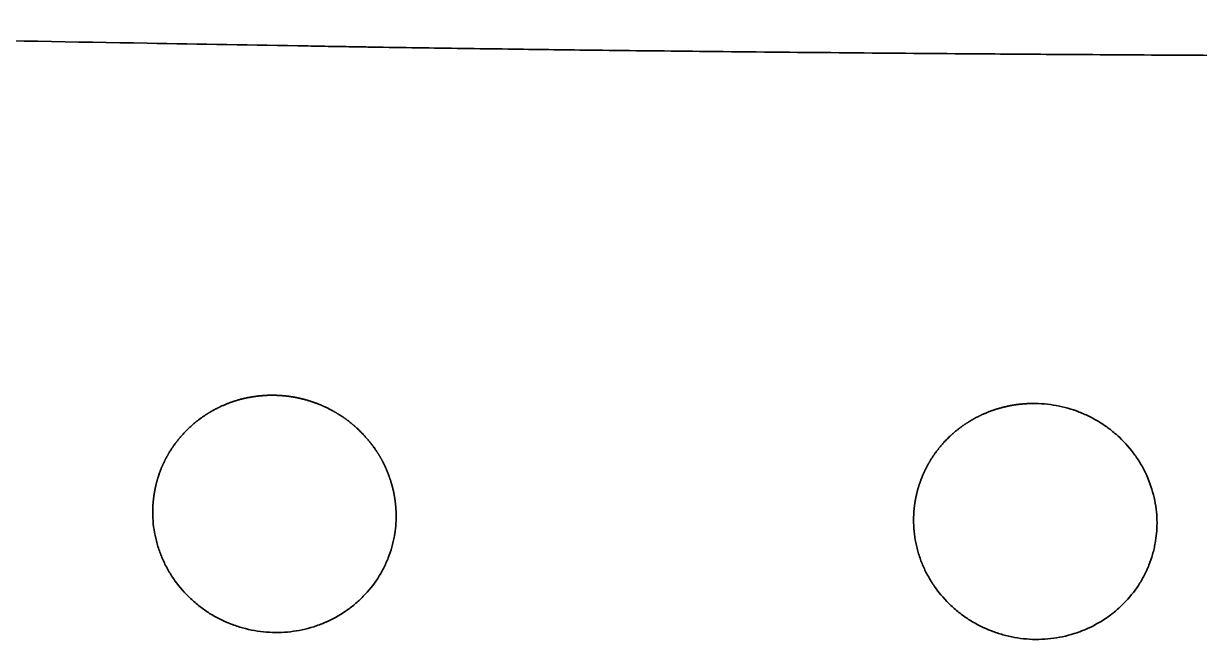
# Model space of a CAD drawing. Header units: millimetres. Extents: x 0 to 2561, y -987 to 790.
# Drawn here: x 327.8 to 506.5, y 695.9 to 789.6 of the extents above; entities that cross this region are included whole.
import ezdxf

# ---------------------------------------------------------------- set-up
doc = ezdxf.new("R2010")
doc.units = ezdxf.units.MM
doc.layers.add('Blocks', color=7, linetype='Continuous')
doc.layers.add('Blocks$Inner', color=7, linetype='Continuous', lineweight=25, true_color=0x007f00)
doc.layers.add('Blocks$Outline', color=7, linetype='Continuous', lineweight=35, true_color=0xff3f3f)

# ---------------------------------------------------------------- blocks, each defined once
blk = doc.blocks.new('Balcony Dining Bench Front')
at = {"layer": 'Blocks$Inner'}
for points, knots in [([(1249.33, 789.6), (1249.28, 789.6), (1249.24, 789.6), (1249.19, 789.6), (1248.82, 789.6), (1248.45, 789.6), (1248.07, 789.6), (1247.37, 789.59), (1246.66, 789.59), (1245.95, 789.59), (1244.62, 789.58), (1243.3, 789.57), (1241.97, 789.56), (1240.69, 789.55), (1239.43, 789.53), (1238.16, 789.51), (1237.85, 789.51), (1237.54, 789.5), (1237.22, 789.5), (1236.91, 789.49), (1236.6, 789.49), (1236.28, 789.48), (1235.65, 789.47), (1235.03, 789.46), (1234.4, 789.45), (1233.14, 789.43), (1231.88, 789.41), (1230.63, 789.39), (1228.1, 789.34), (1225.57, 789.3), (1223.05, 789.26), (1217.95, 789.17), (1212.86, 789.08), (1207.77, 788.98), (1197.39, 788.8), (1187.04, 788.61), (1176.7, 788.41), (1166.09, 788.22), (1155.5, 788.02), (1144.93, 787.82), (1134.09, 787.61), (1123.26, 787.41), (1112.45, 787.21), (1101.37, 787.01), (1090.3, 786.8), (1079.25, 786.61), (1071.09, 786.46), (1062.74, 786.32), (1054.21, 786.17), (1052.86, 786.15), (1051.5, 786.13), (1050.13, 786.11), (1050.08, 786.11), (1048.95, 786.09), (1048.9, 786.09), (1048.31, 786.08), (1047.72, 786.07), (1047.13, 786.06), (1046.55, 786.05), (1045.97, 786.04), (1045.38, 786.03), (1044.79, 786.02), (1044.2, 786.01), (1043.61, 786), (1041.29, 785.96), (1038.96, 785.93), (1036.63, 785.89), (1032.05, 785.82), (1027.46, 785.76), (1022.89, 785.7), (1018.98, 785.64), (1015.04, 785.59), (1011.06, 785.54), (1005.44, 785.48), (999.55, 785.41), (993.39, 785.34), (980.02, 785.2), (966.39, 785.09), (952.97, 784.99), (948.71, 784.95), (944.39, 784.92), (940.02, 784.89), (933.73, 784.85), (927.42, 784.81), (921.1, 784.77), (903.13, 784.67), (884.08, 784.58), (866.04, 784.51), (863.97, 784.5), (861.65, 784.49), (859.07, 784.48), (836.72, 784.4), (813.7, 784.34), (790.01, 784.3), (764.29, 784.26), (738.59, 784.23), (712.91, 784.23), (687.22, 784.23), (661.52, 784.25), (635.81, 784.3), (613.15, 784.34), (589.73, 784.4), (565.55, 784.49), (563.63, 784.49), (561.7, 784.5), (559.77, 784.51), (541.41, 784.58), (521.97, 784.67), (503.68, 784.78), (497.82, 784.81), (491.85, 784.85), (485.79, 784.89), (481.23, 784.92), (476.61, 784.95), (471.91, 784.99), (458.55, 785.09), (444.97, 785.21), (431.65, 785.35), (425.83, 785.41), (420.2, 785.47), (414.75, 785.54), (410.47, 785.59), (406.3, 785.64), (402.26, 785.7), (397.7, 785.76), (393.13, 785.82), (388.57, 785.89), (386.24, 785.93), (383.92, 785.96), (381.61, 786), (381.21, 786.01), (380.82, 786.01), (380.43, 786.02), (379.65, 786.03), (378.87, 786.04), (378.1, 786.06), (377.51, 786.07), (376.92, 786.08), (376.34, 786.09), (376.29, 786.09), (375.16, 786.11), (375.11, 786.11), (373.74, 786.13), (372.38, 786.15), (371.02, 786.18), (362.76, 786.31), (354.61, 786.46), (346.56, 786.6), (335.51, 786.79), (324.45, 787), (313.36, 787.2), (302.55, 787.4), (291.73, 787.61), (280.88, 787.81), (270.31, 788.01), (259.72, 788.21), (249.11, 788.41), (238.78, 788.6), (228.42, 788.79), (218.04, 788.98), (212.96, 789.07), (207.86, 789.16), (202.77, 789.25), (200.24, 789.3), (197.71, 789.34), (195.19, 789.38), (193.93, 789.41), (192.67, 789.43), (191.41, 789.45), (190.79, 789.46), (190.16, 789.47), (189.53, 789.48), (189.22, 789.49), (188.9, 789.49), (188.59, 789.5), (188.28, 789.5), (187.96, 789.51), (187.65, 789.51), (186.38, 789.53), (185.12, 789.55), (183.85, 789.56), (182.51, 789.57), (181.2, 789.58), (179.86, 789.59), (179.15, 789.59), (178.44, 789.59), (177.74, 789.59), (177.37, 789.6), (177, 789.6), (176.63, 789.6), (176.58, 789.6), (176.53, 789.6), (176.48, 789.6)], [4395.787391, 4395.787391, 4395.787391, 4395.787391, 4395.92933, 4395.92933, 4395.92933, 4397.04245, 4397.04245, 4397.04245, 4399.165231, 4399.165231, 4399.165231, 4403.154265, 4403.154265, 4403.154265, 4406.969464, 4406.969464, 4406.969464, 4407.913662, 4407.913662, 4407.913662, 4408.85956, 4408.85956, 4408.85956, 4410.752683, 4410.752683, 4410.752683, 4414.546565, 4414.546565, 4414.546565, 4422.165015, 4422.165015, 4422.165015, 4437.525891, 4437.525891, 4437.525891, 4468.753991, 4468.753991, 4468.753991, 4500.674822, 4500.674822, 4500.674822, 4533.300281, 4533.300281, 4533.300281, 4566.635571, 4566.635571, 4566.635571, 4591.773311, 4591.773311, 4591.773311, 4595.864139, 4595.864139, 4595.864139, 4597.111087, 4597.111087, 4597.111087, 4598.893466, 4598.893466, 4598.893466, 4600.665355, 4600.665355, 4600.665355, 4602.448773, 4602.448773, 4602.448773, 4609.492911, 4609.492911, 4609.492911, 4623.352154, 4623.352154, 4623.352154, 4635.268611, 4635.268611, 4635.268611, 4653.047363, 4653.047363, 4653.047363, 4693.619882, 4693.619882, 4693.619882, 4706.598737, 4706.598737, 4706.598737, 4725.556753, 4725.556753, 4725.556753, 4780.658811, 4780.658811, 4780.658811, 4787.630716, 4787.630716, 4787.630716, 4856.714161, 4856.714161, 4856.714161, 4933.817847, 4933.817847, 4933.817847, 5010.921798, 5010.921798, 5010.921798, 5081.190927, 5081.190927, 5081.190927, 5086.978171, 5086.978171, 5086.978171, 5143.116223, 5143.116223, 5143.116223, 5161.040607, 5161.040607, 5161.040607, 5174.945891, 5174.945891, 5174.945891, 5215.365889, 5215.365889, 5215.365889, 5232.372553, 5232.372553, 5232.372553, 5244.952254, 5244.952254, 5244.952254, 5258.763317, 5258.763317, 5258.763317, 5265.783517, 5265.783517, 5265.783517, 5266.975321, 5266.975321, 5266.975321, 5269.326859, 5269.326859, 5269.326859, 5271.10327, 5271.10327, 5271.10327, 5272.349053, 5272.349053, 5272.349053, 5276.450465, 5276.450465, 5276.450465, 5301.003318, 5301.003318, 5301.003318, 5334.338388, 5334.338388, 5334.338388, 5366.963646, 5366.963646, 5366.963646, 5398.884313, 5398.884313, 5398.884313, 5430.11232, 5430.11232, 5430.11232, 5445.473189, 5445.473189, 5445.473189, 5453.091649, 5453.091649, 5453.091649, 5456.885539, 5456.885539, 5456.885539, 5458.778668, 5458.778668, 5458.778668, 5459.724568, 5459.724568, 5459.724568, 5460.668764, 5460.668764, 5460.668764, 5464.483952, 5464.483952, 5464.483952, 5468.47304, 5468.47304, 5468.47304, 5470.59582, 5470.59582, 5470.59582, 5471.70894, 5471.70894, 5471.70894, 5471.850881, 5471.850881, 5471.850881, 5471.850881]), ([(481.14, 731.82), (481.75, 731.83), (482.36, 731.8), (483.57, 731.7), (484.18, 731.62), (485.97, 731.29), (487.13, 730.96), (488.83, 730.3), (489.39, 730.05), (490.48, 729.5), (491, 729.21), (492.02, 728.56), (492.52, 728.22), (493.47, 727.48), (493.93, 727.09), (495.26, 725.84), (496.04, 724.94), (497.08, 723.49), (497.41, 722.99), (498, 721.95), (498.28, 721.41), (499.01, 719.79), (499.38, 718.67), (499.78, 716.95), (499.88, 716.36), (500.03, 715.19), (500.07, 714.6), (500.09, 713.88), (500.09, 713.75), (500.09, 713.62)], [263.385173, 263.385173, 263.385173, 263.385173, 265.21152, 265.21152, 267.037868, 267.037868, 270.690563, 270.690563, 272.516911, 272.516911, 274.343259, 274.343259, 276.169607, 276.169607, 277.995954, 277.995954, 281.64865, 281.64865, 283.474997, 283.474997, 285.301345, 285.301345, 288.954041, 288.954041, 290.780388, 290.780388, 292.606736, 292.606736, 293.018968, 293.018968, 293.018968, 293.018968]), ([(482.1, 695.95), (480.88, 695.93), (479.66, 696.03), (478.45, 696.25), (477.85, 696.35), (477.25, 696.49), (476.66, 696.66), (476.07, 696.82), (475.48, 697.02), (474.91, 697.24), (473.76, 697.68), (472.68, 698.22), (471.65, 698.87), (471.39, 699.03), (471.13, 699.2), (470.88, 699.38), (470.63, 699.55), (470.39, 699.73), (470.15, 699.92), (469.66, 700.29), (469.2, 700.68), (468.76, 701.1), (467.89, 701.93), (467.1, 702.83), (466.41, 703.8), (466.23, 704.05), (466.06, 704.3), (465.9, 704.55), (465.74, 704.8), (465.59, 705.06), (465.44, 705.31), (465.14, 705.83), (464.88, 706.35), (464.63, 706.89), (464.39, 707.43), (464.18, 707.97), (463.99, 708.53), (463.9, 708.81), (463.81, 709.09), (463.73, 709.37), (463.66, 709.66), (463.58, 709.94), (463.52, 710.23), (463.26, 711.37), (463.12, 712.52), (463.09, 713.68), (463.09, 713.81), (463.09, 713.95), (463.09, 714.08)], [322.061599, 322.061599, 322.061599, 322.061599, 325.746269, 325.746269, 325.746269, 327.584068, 327.584068, 327.584068, 329.433917, 329.433917, 329.433917, 333.103712, 333.103712, 333.103712, 334.02333, 334.02333, 334.02333, 334.948145, 334.948145, 334.948145, 336.786075, 336.786075, 336.786075, 340.452782, 340.452782, 340.452782, 341.376625, 341.376625, 341.376625, 342.295808, 342.295808, 342.295808, 344.123583, 344.123583, 344.123583, 345.951455, 345.951455, 345.951455, 346.870763, 346.870763, 346.870763, 347.794131, 347.794131, 347.794131, 351.457053, 351.457053, 351.457053, 351.875488, 351.875488, 351.875488, 351.875488]), ([(500.09, 713.62), (500.09, 712.59), (500, 711.58), (499.81, 710.57), (499.76, 710.29), (499.7, 710), (499.64, 709.72), (499.57, 709.44), (499.5, 709.16), (499.42, 708.88), (499.26, 708.33), (499.08, 707.78), (498.86, 707.25), (498.65, 706.71), (498.41, 706.19), (498.14, 705.67), (498.01, 705.42), (497.87, 705.16), (497.72, 704.91), (497.58, 704.66), (497.42, 704.41), (497.26, 704.16), (496.62, 703.19), (495.89, 702.28), (495.07, 701.44), (494.65, 701.02), (494.22, 700.62), (493.76, 700.24), (493.54, 700.05), (493.3, 699.86), (493.06, 699.68), (492.83, 699.51), (492.58, 699.33), (492.34, 699.17), (491.35, 698.5), (490.31, 697.93), (489.2, 697.45), (488.64, 697.22), (488.07, 697.01), (487.49, 696.82), (486.91, 696.64), (486.33, 696.49), (485.73, 696.36), (484.54, 696.11), (483.33, 695.97), (482.1, 695.95)], [293.018968, 293.018968, 293.018968, 293.018968, 296.274318, 296.274318, 296.274318, 297.199604, 297.199604, 297.199604, 298.120227, 298.120227, 298.120227, 299.952094, 299.952094, 299.952094, 301.785361, 301.785361, 301.785361, 302.707739, 302.707739, 302.707739, 303.63417, 303.63417, 303.63417, 307.310924, 307.310924, 307.310924, 309.154725, 309.154725, 309.154725, 310.081967, 310.081967, 310.081967, 311.003849, 311.003849, 311.003849, 314.681954, 314.681954, 314.681954, 316.535001, 316.535001, 316.535001, 318.375078, 318.375078, 318.375078, 322.061599, 322.061599, 322.061599, 322.061599])]:
    blk.add_open_spline(points, degree=3, knots=knots, dxfattribs=at)
for points, weights, knots in [([(365.42, 733.07), (364.81, 733.07), (364.2, 733.03), (362.99, 732.9), (362.4, 732.81), (360.63, 732.45), (359.49, 732.1), (357.83, 731.4), (357.29, 731.14), (356.24, 730.57), (355.73, 730.27), (354.26, 729.27), (353.34, 728.52), (351.67, 726.82), (350.93, 725.9), (349.96, 724.42), (349.67, 723.91), (349.12, 722.86), (348.87, 722.32), (348.22, 720.67), (347.9, 719.54), (347.65, 718.08), (347.6, 717.79), (347.53, 717.2), (347.5, 716.9), (347.44, 716.17), (347.43, 715.73), (347.43, 715.3)], [1.00000003292, 1.00000018095, 1.00000018032, 1.00000017901, 1.00000017835, 1.00000017635, 1.00000017499, 1.00000017293, 1.00000017224, 1.00000017088, 1.00000017021, 1.00000016824, 1.00000016696, 1.00000016451, 1.00000016338, 1.0000001618, 1.0000001613, 1.00000016034, 1.00000015987, 1.00000015858, 1.00000015783, 1.00000015702, 1.00000015687, 1.00000015657, 1.00000015642, 1.00000015609, 1.00000015591, 1.00000015574], [322.639463, 322.639463, 322.639463, 322.639463, 324.465146, 324.465146, 326.29083, 326.29083, 329.942196, 329.942196, 331.76788, 331.76788, 333.593563, 333.593563, 337.244929, 337.244929, 340.896296, 340.896296, 342.721979, 342.721979, 344.547663, 344.547663, 348.199029, 348.199029, 349.111871, 349.111871, 350.024713, 350.024713, 351.363263, 351.363263, 351.363263, 351.363263]), ([(384.43, 714.69), (384.43, 714.84), (384.43, 715), (384.41, 715.74), (384.36, 716.33), (384.25, 717.22), (384.2, 717.52), (384.1, 718.1), (384.04, 718.4), (383.7, 719.84), (383.32, 720.97), (382.71, 722.33), (382.58, 722.6), (382.3, 723.14), (382.16, 723.4), (381.7, 724.19), (381.38, 724.69), (380.33, 726.15), (379.54, 727.06), (378.21, 728.31), (377.75, 728.71), (376.79, 729.45), (376.3, 729.79), (375.27, 730.44), (374.75, 730.74), (373.66, 731.29), (373.1, 731.54), (371.4, 732.2), (370.24, 732.54), (368.45, 732.87), (367.85, 732.95), (366.63, 733.05), (366.02, 733.08), (365.42, 733.07)], [1, 1.00000003377, 1.00000003379, 1.00000003388, 1.00000003396, 1.00000003406, 1.00000003409, 1.00000003416, 1.00000003419, 1.00000003434, 1.00000003443, 1.00000003452, 1.00000003454, 1.00000003457, 1.00000003458, 1.00000003461, 1.00000003463, 1.00000003466, 1.00000003465, 1.00000003459, 1.00000003457, 1.0000000345, 1.00000003446, 1.00000003437, 1.00000003431, 1.00000003419, 1.00000003412, 1.0000000339, 1.00000003373, 1.00000003345, 1.00000003335, 1.00000003314, 1.00000003303, 1.00000003292], [292.94949, 292.94949, 292.94949, 292.94949, 293.431172, 293.431172, 295.25669, 295.25669, 296.169449, 296.169449, 297.082208, 297.082208, 300.733245, 300.733245, 301.646004, 301.646004, 302.558763, 302.558763, 304.384281, 304.384281, 308.035317, 308.035317, 309.860836, 309.860836, 311.686354, 311.686354, 313.511872, 313.511872, 315.33739, 315.33739, 318.988426, 318.988426, 320.813945, 320.813945, 322.639463, 322.639463, 322.639463, 322.639463]), ([(463.09, 714.08), (463.09, 714.53), (463.1, 714.99), (463.16, 715.74), (463.19, 716.03), (463.27, 716.62), (463.32, 716.91), (463.58, 718.35), (463.9, 719.48), (464.56, 721.11), (464.81, 721.65), (465.35, 722.7), (465.65, 723.2), (466.62, 724.67), (467.36, 725.59), (468.62, 726.85), (469.06, 727.25), (469.98, 728.01), (470.45, 728.36), (471.43, 729.02), (471.94, 729.32), (473, 729.89), (473.54, 730.15), (475.2, 730.84), (476.35, 731.19), (478.11, 731.56), (478.71, 731.65), (479.92, 731.78), (480.53, 731.81), (481.14, 731.82)], [1.00000012122, 1.00000012147, 1.00000012173, 1.00000012217, 1.00000012235, 1.00000012271, 1.0000001229, 1.00000012384, 1.00000012465, 1.00000012596, 1.00000012642, 1.00000012734, 1.00000012781, 1.00000012925, 1.00000013024, 1.00000013177, 1.00000013229, 1.00000013331, 1.00000013382, 1.00000013483, 1.00000013534, 1.00000013634, 1.00000013684, 1.00000013831, 1.00000013923, 1.00000014054, 1.00000014096, 1.00000014177, 1.00000014215, 1.00000014251], [351.875488, 351.875488, 351.875488, 351.875488, 353.283834, 353.283834, 354.196942, 354.196942, 355.110049, 355.110049, 358.762479, 358.762479, 360.588694, 360.588694, 362.414909, 362.414909, 366.067338, 366.067338, 367.893553, 367.893553, 369.719768, 369.719768, 371.545983, 371.545983, 373.372198, 373.372198, 377.024628, 377.024628, 378.850842, 378.850842, 380.677058, 380.677058, 380.677058, 380.677058])]:
    blk.add_rational_spline(points, weights, degree=3, knots=knots, dxfattribs=at)
blk.add_rational_spline([(347.43, 715.3), (347.43, 715.14), (347.43, 714.99), (347.43, 714.83)], [1.00000015574, 1, 1, 1], degree=3, dxfattribs=at)
for points in [[(347.43, 714.83), (347.46, 713.66), (347.61, 712.5), (347.88, 711.35)], [(384.16, 711.68), (384.34, 712.67), (384.43, 713.68), (384.43, 714.69)], [(383.99, 710.82), (384.06, 711.11), (384.11, 711.4), (384.16, 711.68)], [(347.88, 711.35), (347.94, 711.06), (348.02, 710.77), (348.1, 710.48)], [(348.1, 710.48), (348.18, 710.2), (348.27, 709.91), (348.36, 709.63)], [(383.22, 708.34), (383.43, 708.87), (383.62, 709.42), (383.78, 709.98)], [(383.78, 709.98), (383.85, 710.26), (383.93, 710.54), (383.99, 710.82)], [(348.36, 709.63), (348.55, 709.07), (348.77, 708.52), (349.01, 707.98)], [(349.01, 707.98), (349.13, 707.72), (349.25, 707.46), (349.38, 707.2)], [(382.51, 706.75), (382.77, 707.27), (383.01, 707.8), (383.22, 708.34)], [(349.38, 707.2), (349.55, 706.88), (349.68, 706.63), (349.83, 706.39)], [(349.83, 706.39), (349.98, 706.13), (350.13, 705.87), (350.29, 705.62)], [(382.09, 705.98), (382.23, 706.24), (382.37, 706.49), (382.51, 706.75)], [(350.29, 705.62), (350.46, 705.36), (350.63, 705.11), (350.8, 704.87)], [(350.8, 704.87), (351.51, 703.89), (352.3, 702.98), (353.18, 702.15)], [(379.44, 702.5), (380.26, 703.34), (380.99, 704.25), (381.63, 705.23)], [(381.63, 705.23), (381.79, 705.48), (381.94, 705.73), (382.09, 705.98)], [(353.18, 702.15), (353.62, 701.73), (354.09, 701.34), (354.57, 700.96)], [(354.57, 700.96), (354.81, 700.78), (355.06, 700.59), (355.31, 700.42)], [(377.45, 700.74), (377.68, 700.92), (377.92, 701.11), (378.14, 701.3)], [(378.14, 701.3), (378.6, 701.68), (379.03, 702.08), (379.44, 702.5)], [(355.31, 700.42), (355.56, 700.24), (355.82, 700.07), (356.08, 699.91)], [(356.08, 699.91), (357.11, 699.26), (358.2, 698.72), (359.34, 698.28)], [(373.6, 698.5), (374.7, 698.98), (375.74, 699.55), (376.72, 700.22)], [(376.72, 700.22), (376.97, 700.39), (377.21, 700.56), (377.45, 700.74)], [(359.34, 698.28), (359.91, 698.05), (360.5, 697.86), (361.09, 697.7)], [(361.09, 697.7), (361.68, 697.53), (362.28, 697.4), (362.88, 697.29)], [(362.88, 697.29), (364.09, 697.07), (365.31, 696.98), (366.53, 697)], [(366.53, 697), (367.75, 697.02), (368.96, 697.16), (370.15, 697.41)], [(370.15, 697.41), (370.74, 697.54), (371.32, 697.69), (371.9, 697.87)], [(371.9, 697.87), (372.47, 698.06), (373.04, 698.27), (373.6, 698.5)]]:
    blk.add_open_spline(points, degree=3, dxfattribs=at)
at = {"layer": 'Blocks$Outline'}
for points, knots in [([(1249.33, 789.6), (1249.28, 789.6), (1249.24, 789.6), (1249.19, 789.6), (1248.82, 789.6), (1248.45, 789.6), (1248.07, 789.6), (1247.37, 789.59), (1246.66, 789.59), (1245.95, 789.59), (1244.62, 789.58), (1243.3, 789.57), (1241.97, 789.56), (1240.69, 789.55), (1239.43, 789.53), (1238.16, 789.51), (1237.85, 789.51), (1237.54, 789.5), (1237.22, 789.5), (1236.91, 789.49), (1236.6, 789.49), (1236.28, 789.48), (1235.65, 789.47), (1235.03, 789.46), (1234.4, 789.45), (1233.14, 789.43), (1231.88, 789.41), (1230.63, 789.39), (1228.1, 789.34), (1225.57, 789.3), (1223.05, 789.26), (1217.95, 789.17), (1212.86, 789.08), (1207.77, 788.98), (1197.39, 788.8), (1187.04, 788.61), (1176.7, 788.41), (1166.09, 788.22), (1155.5, 788.02), (1144.93, 787.82), (1134.09, 787.61), (1123.26, 787.41), (1112.45, 787.21), (1101.37, 787.01), (1090.3, 786.8), (1079.25, 786.61), (1071.09, 786.46), (1062.74, 786.32), (1054.21, 786.17), (1052.86, 786.15), (1051.5, 786.13), (1050.13, 786.11), (1050.08, 786.11), (1048.95, 786.09), (1048.9, 786.09), (1048.31, 786.08), (1047.72, 786.07), (1047.13, 786.06), (1046.55, 786.05), (1045.97, 786.04), (1045.38, 786.03), (1044.79, 786.02), (1044.2, 786.01), (1043.61, 786), (1041.29, 785.96), (1038.96, 785.93), (1036.63, 785.89), (1032.05, 785.82), (1027.46, 785.76), (1022.89, 785.7), (1018.98, 785.64), (1015.04, 785.59), (1011.06, 785.54), (1005.44, 785.48), (999.55, 785.41), (993.39, 785.34), (980.02, 785.2), (966.39, 785.09), (952.97, 784.99), (948.71, 784.95), (944.39, 784.92), (940.02, 784.89), (933.73, 784.85), (927.42, 784.81), (921.1, 784.77), (903.13, 784.67), (884.08, 784.58), (866.04, 784.51), (863.97, 784.5), (861.65, 784.49), (859.07, 784.48), (836.72, 784.4), (813.7, 784.34), (790.01, 784.3), (764.29, 784.26), (738.59, 784.23), (712.91, 784.23), (687.22, 784.23), (661.52, 784.25), (635.81, 784.3), (613.15, 784.34), (589.73, 784.4), (565.55, 784.49), (563.63, 784.49), (561.7, 784.5), (559.77, 784.51), (541.41, 784.58), (521.97, 784.67), (503.68, 784.78), (497.82, 784.81), (491.85, 784.85), (485.79, 784.89), (481.23, 784.92), (476.61, 784.95), (471.91, 784.99), (458.55, 785.09), (444.97, 785.21), (431.65, 785.35), (425.83, 785.41), (420.2, 785.47), (414.75, 785.54), (410.47, 785.59), (406.3, 785.64), (402.26, 785.7), (397.7, 785.76), (393.13, 785.82), (388.57, 785.89), (386.24, 785.93), (383.92, 785.96), (381.61, 786), (381.21, 786.01), (380.82, 786.01), (380.43, 786.02), (379.65, 786.03), (378.87, 786.04), (378.1, 786.06), (377.51, 786.07), (376.92, 786.08), (376.34, 786.09), (376.29, 786.09), (375.16, 786.11), (375.11, 786.11), (373.74, 786.13), (372.38, 786.15), (371.02, 786.18), (362.76, 786.31), (354.61, 786.46), (346.56, 786.6), (335.51, 786.79), (324.45, 787), (313.36, 787.2), (302.55, 787.4), (291.73, 787.61), (280.88, 787.81), (270.31, 788.01), (259.72, 788.21), (249.11, 788.41), (238.78, 788.6), (228.42, 788.79), (218.04, 788.98), (212.96, 789.07), (207.86, 789.16), (202.77, 789.25), (200.24, 789.3), (197.71, 789.34), (195.19, 789.38), (193.93, 789.41), (192.67, 789.43), (191.41, 789.45), (190.79, 789.46), (190.16, 789.47), (189.53, 789.48), (189.22, 789.49), (188.9, 789.49), (188.59, 789.5), (188.28, 789.5), (187.96, 789.51), (187.65, 789.51), (186.38, 789.53), (185.12, 789.55), (183.85, 789.56), (182.51, 789.57), (181.2, 789.58), (179.86, 789.59), (179.15, 789.59), (178.44, 789.59), (177.74, 789.59), (177.37, 789.6), (177, 789.6), (176.63, 789.6), (176.58, 789.6), (176.53, 789.6), (176.48, 789.6)], [-2724.461992, -2724.461992, -2724.461992, -2724.461992, -2724.320052, -2724.320052, -2724.320052, -2723.206932, -2723.206932, -2723.206932, -2721.084152, -2721.084152, -2721.084152, -2717.095117, -2717.095117, -2717.095117, -2713.279918, -2713.279918, -2713.279918, -2712.335721, -2712.335721, -2712.335721, -2711.389822, -2711.389822, -2711.389822, -2709.496699, -2709.496699, -2709.496699, -2705.702817, -2705.702817, -2705.702817, -2698.084368, -2698.084368, -2698.084368, -2682.723491, -2682.723491, -2682.723491, -2651.495391, -2651.495391, -2651.495391, -2619.574561, -2619.574561, -2619.574561, -2586.949101, -2586.949101, -2586.949101, -2553.613811, -2553.613811, -2553.613811, -2528.476071, -2528.476071, -2528.476071, -2524.385243, -2524.385243, -2524.385243, -2523.138295, -2523.138295, -2523.138295, -2521.355916, -2521.355916, -2521.355916, -2519.584027, -2519.584027, -2519.584027, -2517.800609, -2517.800609, -2517.800609, -2510.756471, -2510.756471, -2510.756471, -2496.897228, -2496.897228, -2496.897228, -2484.980771, -2484.980771, -2484.980771, -2467.202019, -2467.202019, -2467.202019, -2426.629501, -2426.629501, -2426.629501, -2413.650645, -2413.650645, -2413.650645, -2394.692629, -2394.692629, -2394.692629, -2339.590572, -2339.590572, -2339.590572, -2332.618666, -2332.618666, -2332.618666, -2263.535221, -2263.535221, -2263.535221, -2186.431535, -2186.431535, -2186.431535, -2109.327585, -2109.327585, -2109.327585, -2039.058455, -2039.058455, -2039.058455, -2033.271211, -2033.271211, -2033.271211, -1977.133159, -1977.133159, -1977.133159, -1959.208776, -1959.208776, -1959.208776, -1945.303492, -1945.303492, -1945.303492, -1904.883494, -1904.883494, -1904.883494, -1887.876829, -1887.876829, -1887.876829, -1875.297128, -1875.297128, -1875.297128, -1861.486065, -1861.486065, -1861.486065, -1854.465865, -1854.465865, -1854.465865, -1853.274061, -1853.274061, -1853.274061, -1850.922523, -1850.922523, -1850.922523, -1849.146113, -1849.146113, -1849.146113, -1847.900329, -1847.900329, -1847.900329, -1843.798917, -1843.798917, -1843.798917, -1819.246065, -1819.246065, -1819.246065, -1785.910994, -1785.910994, -1785.910994, -1753.285737, -1753.285737, -1753.285737, -1721.365069, -1721.365069, -1721.365069, -1690.137063, -1690.137063, -1690.137063, -1674.776193, -1674.776193, -1674.776193, -1667.157733, -1667.157733, -1667.157733, -1663.363843, -1663.363843, -1663.363843, -1661.470714, -1661.470714, -1661.470714, -1660.524814, -1660.524814, -1660.524814, -1659.580618, -1659.580618, -1659.580618, -1655.765431, -1655.765431, -1655.765431, -1651.776343, -1651.776343, -1651.776343, -1649.653563, -1649.653563, -1649.653563, -1648.540443, -1648.540443, -1648.540443, -1648.398501, -1648.398501, -1648.398501, -1648.398501]), ([(481.14, 731.82), (481.75, 731.83), (482.36, 731.8), (483.57, 731.7), (484.18, 731.62), (485.97, 731.29), (487.13, 730.96), (488.83, 730.3), (489.39, 730.05), (490.48, 729.5), (491, 729.21), (492.02, 728.56), (492.52, 728.22), (493.47, 727.48), (493.93, 727.09), (495.26, 725.84), (496.04, 724.94), (497.08, 723.49), (497.41, 722.99), (498, 721.95), (498.28, 721.41), (499.01, 719.79), (499.38, 718.67), (499.78, 716.95), (499.88, 716.36), (500.03, 715.19), (500.07, 714.6), (500.09, 713.88), (500.09, 713.75), (500.09, 713.62)], [146.093288, 146.093288, 146.093288, 146.093288, 147.919635, 147.919635, 149.745983, 149.745983, 153.398678, 153.398678, 155.225026, 155.225026, 157.051374, 157.051374, 158.877722, 158.877722, 160.704069, 160.704069, 164.356765, 164.356765, 166.183112, 166.183112, 168.00946, 168.00946, 171.662156, 171.662156, 173.488503, 173.488503, 175.314851, 175.314851, 175.727083, 175.727083, 175.727083, 175.727083]), ([(482.1, 695.95), (480.88, 695.93), (479.66, 696.03), (478.45, 696.25), (477.85, 696.35), (477.25, 696.49), (476.66, 696.66), (476.07, 696.82), (475.48, 697.02), (474.91, 697.24), (473.76, 697.68), (472.68, 698.22), (471.65, 698.87), (471.39, 699.03), (471.13, 699.2), (470.88, 699.38), (470.63, 699.55), (470.39, 699.73), (470.15, 699.92), (469.66, 700.29), (469.2, 700.68), (468.76, 701.1), (467.89, 701.93), (467.1, 702.83), (466.41, 703.8), (466.23, 704.05), (466.06, 704.3), (465.9, 704.55), (465.74, 704.8), (465.59, 705.06), (465.44, 705.31), (465.14, 705.83), (464.88, 706.35), (464.63, 706.89), (464.39, 707.43), (464.18, 707.97), (463.99, 708.53), (463.9, 708.81), (463.81, 709.09), (463.73, 709.37), (463.66, 709.66), (463.58, 709.94), (463.52, 710.23), (463.26, 711.37), (463.12, 712.52), (463.09, 713.68), (463.09, 713.81), (463.09, 713.95), (463.09, 714.08)], [204.769714, 204.769714, 204.769714, 204.769714, 208.454384, 208.454384, 208.454384, 210.292183, 210.292183, 210.292183, 212.142032, 212.142032, 212.142032, 215.811827, 215.811827, 215.811827, 216.731445, 216.731445, 216.731445, 217.65626, 217.65626, 217.65626, 219.49419, 219.49419, 219.49419, 223.160897, 223.160897, 223.160897, 224.08474, 224.08474, 224.08474, 225.003923, 225.003923, 225.003923, 226.831698, 226.831698, 226.831698, 228.65957, 228.65957, 228.65957, 229.578878, 229.578878, 229.578878, 230.502246, 230.502246, 230.502246, 234.165168, 234.165168, 234.165168, 234.583603, 234.583603, 234.583603, 234.583603]), ([(500.09, 713.62), (500.09, 712.59), (500, 711.58), (499.81, 710.57), (499.76, 710.29), (499.7, 710), (499.64, 709.72), (499.57, 709.44), (499.5, 709.16), (499.42, 708.88), (499.26, 708.33), (499.08, 707.78), (498.86, 707.25), (498.65, 706.71), (498.41, 706.19), (498.14, 705.67), (498.01, 705.42), (497.87, 705.16), (497.72, 704.91), (497.58, 704.66), (497.42, 704.41), (497.26, 704.16), (496.62, 703.19), (495.89, 702.28), (495.07, 701.44), (494.65, 701.02), (494.22, 700.62), (493.76, 700.24), (493.54, 700.05), (493.3, 699.86), (493.06, 699.68), (492.83, 699.51), (492.58, 699.33), (492.34, 699.17), (491.35, 698.5), (490.31, 697.93), (489.2, 697.45), (488.64, 697.22), (488.07, 697.01), (487.49, 696.82), (486.91, 696.64), (486.33, 696.49), (485.73, 696.36), (484.54, 696.11), (483.33, 695.97), (482.1, 695.95)], [175.727083, 175.727083, 175.727083, 175.727083, 178.982433, 178.982433, 178.982433, 179.907719, 179.907719, 179.907719, 180.828342, 180.828342, 180.828342, 182.660209, 182.660209, 182.660209, 184.493476, 184.493476, 184.493476, 185.415854, 185.415854, 185.415854, 186.342285, 186.342285, 186.342285, 190.019039, 190.019039, 190.019039, 191.86284, 191.86284, 191.86284, 192.790082, 192.790082, 192.790082, 193.711964, 193.711964, 193.711964, 197.390069, 197.390069, 197.390069, 199.243116, 199.243116, 199.243116, 201.083193, 201.083193, 201.083193, 204.769714, 204.769714, 204.769714, 204.769714])]:
    blk.add_open_spline(points, degree=3, knots=knots, dxfattribs=at)
for points, weights, knots in [([(347.43, 715.3), (347.43, 715.73), (347.44, 716.17), (347.5, 716.9), (347.53, 717.2), (347.6, 717.79), (347.65, 718.08), (347.9, 719.54), (348.22, 720.67), (348.87, 722.32), (349.12, 722.86), (349.67, 723.91), (349.96, 724.42), (350.93, 725.9), (351.67, 726.82), (353.34, 728.52), (354.26, 729.27), (355.73, 730.27), (356.24, 730.57), (357.29, 731.14), (357.83, 731.4), (359.49, 732.1), (360.63, 732.45), (362.4, 732.81), (362.99, 732.9), (364.2, 733.03), (364.81, 733.07), (365.42, 733.07)], [1.00000015574, 1.00000015591, 1.00000015609, 1.00000015642, 1.00000015657, 1.00000015687, 1.00000015702, 1.00000015783, 1.00000015858, 1.00000015987, 1.00000016034, 1.0000001613, 1.0000001618, 1.00000016338, 1.00000016451, 1.00000016696, 1.00000016824, 1.00000017021, 1.00000017088, 1.00000017224, 1.00000017293, 1.00000017499, 1.00000017635, 1.00000017835, 1.00000017901, 1.00000018032, 1.00000018095, 1.00000003292], [-234.269095, -234.269095, -234.269095, -234.269095, -232.930545, -232.930545, -232.017703, -232.017703, -231.104861, -231.104861, -227.453495, -227.453495, -225.627812, -225.627812, -223.802128, -223.802128, -220.150762, -220.150762, -216.499395, -216.499395, -214.673712, -214.673712, -212.848028, -212.848028, -209.196662, -209.196662, -207.370978, -207.370978, -205.545295, -205.545295, -205.545295, -205.545295]), ([(365.42, 733.07), (366.02, 733.08), (366.63, 733.05), (367.85, 732.95), (368.45, 732.87), (370.24, 732.54), (371.4, 732.2), (373.1, 731.54), (373.66, 731.29), (374.75, 730.74), (375.27, 730.44), (376.3, 729.79), (376.79, 729.45), (377.75, 728.71), (378.21, 728.31), (379.54, 727.06), (380.33, 726.15), (381.38, 724.69), (381.7, 724.19), (382.16, 723.4), (382.3, 723.14), (382.58, 722.6), (382.71, 722.33), (383.32, 720.97), (383.7, 719.84), (384.04, 718.4), (384.1, 718.1), (384.2, 717.52), (384.25, 717.22), (384.36, 716.33), (384.41, 715.74), (384.43, 715), (384.43, 714.84), (384.43, 714.69)], [1.00000003292, 1.00000003303, 1.00000003314, 1.00000003335, 1.00000003345, 1.00000003373, 1.0000000339, 1.00000003412, 1.00000003419, 1.00000003431, 1.00000003437, 1.00000003446, 1.0000000345, 1.00000003457, 1.00000003459, 1.00000003465, 1.00000003466, 1.00000003463, 1.00000003461, 1.00000003458, 1.00000003457, 1.00000003454, 1.00000003452, 1.00000003443, 1.00000003434, 1.00000003419, 1.00000003416, 1.00000003409, 1.00000003406, 1.00000003396, 1.00000003388, 1.00000003379, 1.00000003377, 1], [-205.545295, -205.545295, -205.545295, -205.545295, -203.719777, -203.719777, -201.894258, -201.894258, -198.243222, -198.243222, -196.417704, -196.417704, -194.592186, -194.592186, -192.766668, -192.766668, -190.94115, -190.94115, -187.290113, -187.290113, -185.464595, -185.464595, -184.551836, -184.551836, -183.639077, -183.639077, -179.988041, -179.988041, -179.075281, -179.075281, -178.162522, -178.162522, -176.337004, -176.337004, -175.855322, -175.855322, -175.855322, -175.855322]), ([(463.09, 714.08), (463.09, 714.53), (463.1, 714.99), (463.16, 715.74), (463.19, 716.03), (463.27, 716.62), (463.32, 716.91), (463.58, 718.35), (463.9, 719.48), (464.56, 721.11), (464.81, 721.65), (465.35, 722.7), (465.65, 723.2), (466.62, 724.67), (467.36, 725.59), (468.62, 726.85), (469.06, 727.25), (469.98, 728.01), (470.45, 728.36), (471.43, 729.02), (471.94, 729.32), (473, 729.89), (473.54, 730.15), (475.2, 730.84), (476.35, 731.19), (478.11, 731.56), (478.71, 731.65), (479.92, 731.78), (480.53, 731.81), (481.14, 731.82)], [1.00000012122, 1.00000012147, 1.00000012173, 1.00000012217, 1.00000012235, 1.00000012271, 1.0000001229, 1.00000012384, 1.00000012465, 1.00000012596, 1.00000012642, 1.00000012734, 1.00000012781, 1.00000012925, 1.00000013024, 1.00000013177, 1.00000013229, 1.00000013331, 1.00000013382, 1.00000013483, 1.00000013534, 1.00000013634, 1.00000013684, 1.00000013831, 1.00000013923, 1.00000014054, 1.00000014096, 1.00000014177, 1.00000014215, 1.00000014251], [234.583603, 234.583603, 234.583603, 234.583603, 235.991949, 235.991949, 236.905056, 236.905056, 237.818164, 237.818164, 241.470594, 241.470594, 243.296809, 243.296809, 245.123023, 245.123023, 248.775453, 248.775453, 250.601668, 250.601668, 252.427883, 252.427883, 254.254098, 254.254098, 256.080313, 256.080313, 259.732743, 259.732743, 261.558957, 261.558957, 263.385173, 263.385173, 263.385173, 263.385173])]:
    blk.add_rational_spline(points, weights, degree=3, knots=knots, dxfattribs=at)
blk.add_rational_spline([(347.43, 714.83), (347.43, 714.99), (347.43, 715.14), (347.43, 715.3)], [1, 1, 1, 1.00000015574], degree=3, dxfattribs=at)
for points in [[(347.88, 711.35), (347.61, 712.5), (347.46, 713.66), (347.43, 714.83)], [(384.43, 714.69), (384.43, 713.68), (384.34, 712.67), (384.16, 711.68)], [(384.16, 711.68), (384.11, 711.4), (384.06, 711.11), (383.99, 710.82)], [(348.1, 710.48), (348.02, 710.77), (347.94, 711.06), (347.88, 711.35)], [(348.36, 709.63), (348.27, 709.91), (348.18, 710.2), (348.1, 710.48)], [(383.78, 709.98), (383.62, 709.42), (383.43, 708.87), (383.22, 708.34)], [(383.99, 710.82), (383.93, 710.54), (383.85, 710.26), (383.78, 709.98)], [(349.01, 707.98), (348.77, 708.52), (348.55, 709.07), (348.36, 709.63)], [(349.38, 707.2), (349.25, 707.46), (349.13, 707.72), (349.01, 707.98)], [(383.22, 708.34), (383.01, 707.8), (382.77, 707.27), (382.51, 706.75)], [(349.83, 706.39), (349.68, 706.63), (349.55, 706.88), (349.38, 707.2)], [(350.29, 705.62), (350.13, 705.87), (349.98, 706.13), (349.83, 706.39)], [(382.51, 706.75), (382.37, 706.49), (382.23, 706.24), (382.09, 705.98)], [(350.8, 704.87), (350.63, 705.11), (350.46, 705.36), (350.29, 705.62)], [(353.18, 702.15), (352.3, 702.98), (351.51, 703.89), (350.8, 704.87)], [(381.63, 705.23), (380.99, 704.25), (380.26, 703.34), (379.44, 702.5)], [(382.09, 705.98), (381.94, 705.73), (381.79, 705.48), (381.63, 705.23)], [(354.57, 700.96), (354.09, 701.34), (353.62, 701.73), (353.18, 702.15)], [(355.31, 700.42), (355.06, 700.59), (354.81, 700.78), (354.57, 700.96)], [(378.14, 701.3), (377.92, 701.11), (377.68, 700.92), (377.45, 700.74)], [(379.44, 702.5), (379.03, 702.08), (378.6, 701.68), (378.14, 701.3)], [(356.08, 699.91), (355.82, 700.07), (355.56, 700.24), (355.31, 700.42)], [(359.34, 698.28), (358.2, 698.72), (357.11, 699.26), (356.08, 699.91)], [(376.72, 700.22), (375.74, 699.55), (374.7, 698.98), (373.6, 698.5)], [(377.45, 700.74), (377.21, 700.56), (376.97, 700.39), (376.72, 700.22)], [(361.09, 697.7), (360.5, 697.86), (359.91, 698.05), (359.34, 698.28)], [(362.88, 697.29), (362.28, 697.4), (361.68, 697.53), (361.09, 697.7)], [(366.53, 697), (365.31, 696.98), (364.09, 697.07), (362.88, 697.29)], [(370.15, 697.41), (368.96, 697.16), (367.75, 697.02), (366.53, 697)], [(371.9, 697.87), (371.32, 697.69), (370.74, 697.54), (370.15, 697.41)], [(373.6, 698.5), (373.04, 698.27), (372.47, 698.06), (371.9, 697.87)]]:
    blk.add_open_spline(points, degree=3, dxfattribs=at)

msp = doc.modelspace()

# ---------------------------------------------------------------- block references
at = {"layer": 'Blocks'}
msp.add_blockref('Balcony Dining Bench Front', (0, 0), dxfattribs=at)

doc.saveas('drawing.dxf')
